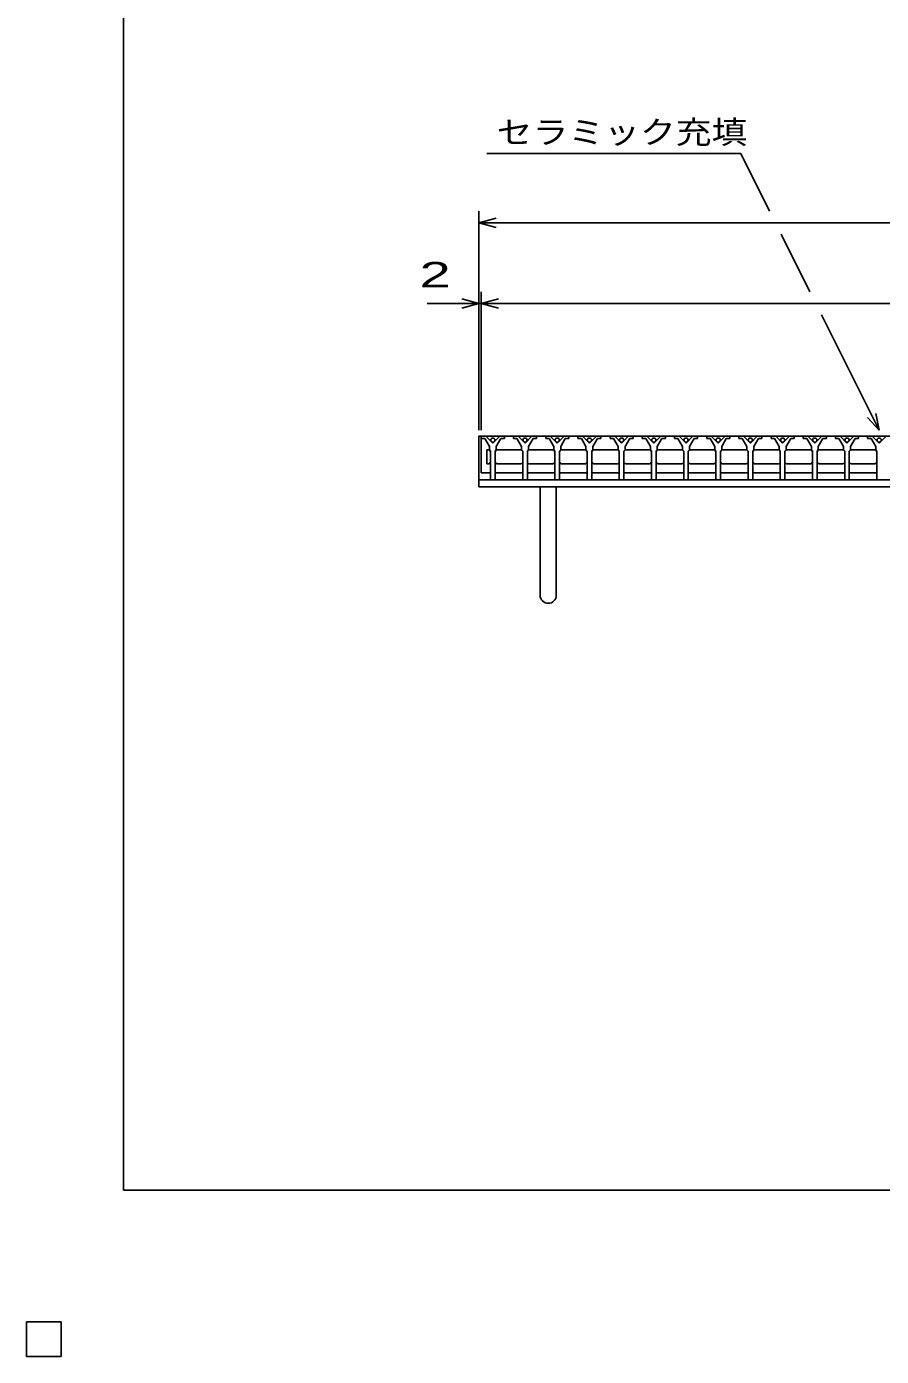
# Model space of a CAD drawing. Units: millimetres, scale not verified. Extents: x -1820 to 1724, y -1285 to 1059.
# Drawn here: x -1820 to -1079, y -1285 to -132 of the extents above; entities that cross this region are included whole.
import ezdxf
from ezdxf.enums import TextEntityAlignment as Align

# ---------------------------------------------------------------- set-up
doc = ezdxf.new("R2010")
doc.units = ezdxf.units.MM
doc.header["$LTSCALE"] = 10
for name, color, linetype, lineweight in [('0_2', 150, 'Continuous', 25), ('16', 3, 'Continuous', 25), ('17', 3, 'Continuous', 25), ('19', 6, 'Continuous', 25), ('22', 2, 'Continuous', 25)]:
    doc.layers.add(name, color=color, linetype=linetype, lineweight=lineweight)
doc.styles.add('ベクトル', font='')
doc.styles.get('ベクトル').set_extended_font_data('ベクトル')

msp = doc.modelspace()

# ---------------------------------------------------------------- linework, layer by layer
at = {"layer": '0_2'}
for p, q in [((-1736, -1141), (-1736, 1059)), ((1724, -1141), (-1736, -1141))]:
    msp.add_line(p, q, dxfattribs=at)
at = {"layer": '16'}
for p, q in [((-1426, -487), (-1426, -489)), ((-1422, -487), (-1426, -487)), ((-1426, -487), (-430, -487)), ((-1426, -487), (-1426, -519)), ((-1426, -489), (-1423, -489)), ((-1423, -489), (-1419, -496)), ((-1416, -493), (-1422, -487)), ((-1410, -487), (-1416, -493)), ((-1413, -496), (-1409, -489)), ((-1406, -487), (-1410, -487)), ((-1409, -489), (-1406, -489)), ((-1406, -489), (-1406, -487)), ((-1398.1, -487), (-1398.1, -489)), ((-1394.1, -487), (-1398.1, -487)), ((-1398.1, -489), (-1395.1, -489)), ((-1395.1, -489), (-1391.1, -496)), ((-1388.1, -493), (-1394.1, -487)), ((-1382.1, -487), (-1388.1, -493)), ((-1385.1, -496), (-1381.1, -489)), ((-1378.1, -487), (-1382.1, -487)), ((-1381.1, -489), (-1378.1, -489)), ((-1378.1, -489), (-1378.1, -487)), ((-1370.2, -487), (-1370.2, -489)), ((-1366.2, -487), (-1370.2, -487)), ((-1370.2, -489), (-1367.2, -489)), ((-1367.2, -489), (-1363.2, -496)), ((-1360.2, -493), (-1366.2, -487)), ((-1354.2, -487), (-1360.2, -493)), ((-1357.2, -496), (-1353.2, -489)), ((-1350.2, -487), (-1354.2, -487)), ((-1353.2, -489), (-1350.2, -489)), ((-1350.2, -489), (-1350.2, -487)), ((-1342.3, -487), (-1342.3, -489)), ((-1338.3, -487), (-1342.3, -487)), ((-1342.3, -489), (-1339.3, -489)), ((-1339.3, -489), (-1335.3, -496)), ((-1332.3, -493), (-1338.3, -487)), ((-1326.3, -487), (-1332.3, -493)), ((-1329.3, -496), (-1325.3, -489)), ((-1322.3, -487), (-1326.3, -487)), ((-1325.3, -489), (-1322.3, -489)), ((-1322.3, -489), (-1322.3, -487)), ((-1314.4, -487), (-1314.4, -489)), ((-1310.4, -487), (-1314.4, -487)), ((-1314.4, -489), (-1311.4, -489)), ((-1311.4, -489), (-1307.4, -496)), ((-1304.4, -493), (-1310.4, -487)), ((-1298.4, -487), (-1304.4, -493)), ((-1301.4, -496), (-1297.4, -489)), ((-1294.4, -487), (-1298.4, -487)), ((-1297.4, -489), (-1294.4, -489)), ((-1294.4, -489), (-1294.4, -487)), ((-1286.5, -487), (-1286.5, -489)), ((-1282.5, -487), (-1286.5, -487)), ((-1286.5, -489), (-1283.5, -489)), ((-1283.5, -489), (-1279.5, -496)), ((-1276.5, -493), (-1282.5, -487)), ((-1270.5, -487), (-1276.5, -493)), ((-1273.5, -496), (-1269.5, -489)), ((-1266.5, -487), (-1270.5, -487)), ((-1269.5, -489), (-1266.5, -489)), ((-1266.5, -489), (-1266.5, -487)), ((-1258.6, -487), (-1258.6, -489)), ((-1254.6, -487), (-1258.6, -487)), ((-1258.6, -489), (-1255.6, -489)), ((-1255.6, -489), (-1251.6, -496)), ((-1248.6, -493), (-1254.6, -487)), ((-1242.6, -487), (-1248.6, -493)), ((-1245.6, -496), (-1241.6, -489)), ((-1238.6, -487), (-1242.6, -487)), ((-1241.6, -489), (-1238.6, -489)), ((-1238.6, -489), (-1238.6, -487)), ((-1230.7, -487), (-1230.7, -489)), ((-1226.7, -487), (-1230.7, -487)), ((-1230.7, -489), (-1227.7, -489)), ((-1227.7, -489), (-1223.7, -496)), ((-1220.7, -493), (-1226.7, -487)), ((-1214.7, -487), (-1220.7, -493)), ((-1217.7, -496), (-1213.7, -489)), ((-1210.7, -487), (-1214.7, -487)), ((-1213.7, -489), (-1210.7, -489)), ((-1210.7, -489), (-1210.7, -487)), ((-1202.8, -487), (-1202.8, -489)), ((-1198.8, -487), (-1202.8, -487)), ((-1202.8, -489), (-1199.8, -489)), ((-1199.8, -489), (-1195.8, -496)), ((-1192.8, -493), (-1198.8, -487)), ((-1186.8, -487), (-1192.8, -493)), ((-1189.8, -496), (-1185.8, -489)), ((-1182.8, -487), (-1186.8, -487)), ((-1185.8, -489), (-1182.8, -489)), ((-1182.8, -489), (-1182.8, -487)), ((-1174.9, -487), (-1174.9, -489)), ((-1170.9, -487), (-1174.9, -487)), ((-1174.9, -489), (-1171.9, -489)), ((-1171.9, -489), (-1167.9, -496)), ((-1164.9, -493), (-1170.9, -487)), ((-1158.9, -487), (-1164.9, -493)), ((-1161.9, -496), (-1157.9, -489)), ((-1154.9, -487), (-1158.9, -487)), ((-1157.9, -489), (-1154.9, -489)), ((-1154.9, -489), (-1154.9, -487)), ((-1147, -487), (-1147, -489)), ((-1143, -487), (-1147, -487)), ((-1147, -489), (-1144, -489)), ((-1144, -489), (-1140, -496)), ((-1137, -493), (-1143, -487)), ((-1131, -487), (-1137, -493)), ((-1134, -496), (-1130, -489)), ((-1127, -487), (-1131, -487)), ((-1130, -489), (-1127, -489)), ((-1127, -489), (-1127, -487)), ((-1119.1, -487), (-1119.1, -489)), ((-1115.1, -487), (-1119.1, -487)), ((-1119.1, -489), (-1116.1, -489)), ((-1116.1, -489), (-1112.1, -496)), ((-1109.1, -493), (-1115.1, -487)), ((-1103.1, -487), (-1109.1, -493)), ((-1106.1, -496), (-1102.1, -489)), ((-1099.1, -487), (-1103.1, -487)), ((-1102.1, -489), (-1099.1, -489)), ((-1099.1, -489), (-1099.1, -487)), ((-1091.2, -487), (-1091.2, -489)), ((-1087.2, -487), (-1091.2, -487)), ((-1091.2, -489), (-1088.2, -489)), ((-1088.2, -489), (-1084.2, -496)), ((-1081.2, -493), (-1087.2, -487)), ((-1075.2, -487), (-1081.2, -493)), ((-1419, -496), (-1419, -499)), ((-1419, -499), (-1418, -500)), ((-1418, -500), (-1418, -525)), ((-1414, -500), (-1413, -499)), ((-1414, -525), (-1414, -500)), ((-1413.75, -500), (-1412.75, -499)), ((-1413, -499), (-1413, -496)), ((-1412.75, -499), (-1391.35, -499)), ((-1391.35, -499), (-1390.35, -500)), ((-1391.1, -496), (-1391.1, -499)), ((-1391.1, -499), (-1390.1, -500)), ((-1390.1, -500), (-1390.1, -525)), ((-1386.1, -500), (-1385.1, -499)), ((-1386.1, -525), (-1386.1, -500)), ((-1385.85, -500), (-1384.85, -499)), ((-1385.1, -499), (-1385.1, -496)), ((-1384.85, -499), (-1363.45, -499)), ((-1363.45, -499), (-1362.45, -500)), ((-1363.2, -496), (-1363.2, -499)), ((-1363.2, -499), (-1362.2, -500)), ((-1362.2, -500), (-1362.2, -525)), ((-1358.2, -500), (-1357.2, -499)), ((-1358.2, -525), (-1358.2, -500)), ((-1357.95, -500), (-1356.95, -499)), ((-1357.2, -499), (-1357.2, -496)), ((-1356.95, -499), (-1335.55, -499)), ((-1335.55, -499), (-1334.55, -500)), ((-1335.3, -496), (-1335.3, -499)), ((-1335.3, -499), (-1334.3, -500)), ((-1334.3, -500), (-1334.3, -525)), ((-1330.3, -500), (-1329.3, -499)), ((-1330.3, -525), (-1330.3, -500)), ((-1330.05, -500), (-1329.05, -499)), ((-1329.3, -499), (-1329.3, -496)), ((-1329.05, -499), (-1307.65, -499)), ((-1307.65, -499), (-1306.65, -500)), ((-1307.4, -496), (-1307.4, -499)), ((-1307.4, -499), (-1306.4, -500)), ((-1306.4, -500), (-1306.4, -525)), ((-1302.4, -500), (-1301.4, -499)), ((-1302.4, -525), (-1302.4, -500)), ((-1302.15, -500), (-1301.15, -499)), ((-1301.4, -499), (-1301.4, -496)), ((-1301.15, -499), (-1279.75, -499)), ((-1279.75, -499), (-1278.75, -500)), ((-1279.5, -496), (-1279.5, -499)), ((-1279.5, -499), (-1278.5, -500)), ((-1278.5, -500), (-1278.5, -525)), ((-1274.5, -500), (-1273.5, -499)), ((-1274.5, -525), (-1274.5, -500)), ((-1274.25, -500), (-1273.25, -499)), ((-1273.5, -499), (-1273.5, -496)), ((-1273.25, -499), (-1251.85, -499)), ((-1251.85, -499), (-1250.85, -500)), ((-1251.6, -496), (-1251.6, -499)), ((-1251.6, -499), (-1250.6, -500)), ((-1250.6, -500), (-1250.6, -525)), ((-1246.6, -500), (-1245.6, -499)), ((-1246.6, -525), (-1246.6, -500)), ((-1246.35, -500), (-1245.35, -499)), ((-1245.6, -499), (-1245.6, -496)), ((-1245.35, -499), (-1223.95, -499)), ((-1223.95, -499), (-1222.95, -500)), ((-1223.7, -496), (-1223.7, -499)), ((-1223.7, -499), (-1222.7, -500)), ((-1222.7, -500), (-1222.7, -525)), ((-1218.7, -500), (-1217.7, -499)), ((-1218.7, -525), (-1218.7, -500)), ((-1218.45, -500), (-1217.45, -499)), ((-1217.7, -499), (-1217.7, -496)), ((-1217.45, -499), (-1196.05, -499)), ((-1196.05, -499), (-1195.05, -500)), ((-1195.8, -496), (-1195.8, -499)), ((-1195.8, -499), (-1194.8, -500)), ((-1194.8, -500), (-1194.8, -525)), ((-1190.8, -500), (-1189.8, -499)), ((-1190.8, -525), (-1190.8, -500)), ((-1190.55, -500), (-1189.55, -499)), ((-1189.8, -499), (-1189.8, -496)), ((-1189.55, -499), (-1168.15, -499)), ((-1168.15, -499), (-1167.15, -500)), ((-1167.9, -496), (-1167.9, -499)), ((-1167.9, -499), (-1166.9, -500)), ((-1166.9, -500), (-1166.9, -525)), ((-1162.9, -500), (-1161.9, -499)), ((-1162.9, -525), (-1162.9, -500)), ((-1162.65, -500), (-1161.65, -499)), ((-1161.9, -499), (-1161.9, -496)), ((-1161.65, -499), (-1140.25, -499)), ((-1140.25, -499), (-1139.25, -500)), ((-1140, -496), (-1140, -499)), ((-1140, -499), (-1139, -500)), ((-1139, -500), (-1139, -525)), ((-1135, -500), (-1134, -499)), ((-1135, -525), (-1135, -500)), ((-1134.75, -500), (-1133.75, -499)), ((-1134, -499), (-1134, -496)), ((-1133.75, -499), (-1112.35, -499)), ((-1112.35, -499), (-1111.35, -500)), ((-1112.1, -496), (-1112.1, -499)), ((-1112.1, -499), (-1111.1, -500)), ((-1111.1, -500), (-1111.1, -525)), ((-1107.1, -500), (-1106.1, -499)), ((-1107.1, -525), (-1107.1, -500)), ((-1106.85, -500), (-1105.85, -499)), ((-1106.1, -499), (-1106.1, -496)), ((-1105.85, -499), (-1084.45, -499)), ((-1084.45, -499), (-1083.45, -500)), ((-1084.2, -496), (-1084.2, -499)), ((-1084.2, -499), (-1083.2, -500)), ((-1083.2, -500), (-1083.2, -525)), ((-1412.75, -511), (-1413.75, -510)), ((-1391.35, -511), (-1412.75, -511)), ((-1390.35, -510), (-1391.35, -511)), ((-1384.85, -511), (-1385.85, -510)), ((-1363.45, -511), (-1384.85, -511)), ((-1362.45, -510), (-1363.45, -511)), ((-1356.95, -511), (-1357.95, -510)), ((-1335.55, -511), (-1356.95, -511)), ((-1334.55, -510), (-1335.55, -511)), ((-1329.05, -511), (-1330.05, -510)), ((-1307.65, -511), (-1329.05, -511)), ((-1306.65, -510), (-1307.65, -511)), ((-1301.15, -511), (-1302.15, -510)), ((-1279.75, -511), (-1301.15, -511)), ((-1278.75, -510), (-1279.75, -511)), ((-1273.25, -511), (-1274.25, -510)), ((-1251.85, -511), (-1273.25, -511)), ((-1250.85, -510), (-1251.85, -511)), ((-1245.35, -511), (-1246.35, -510)), ((-1223.95, -511), (-1245.35, -511)), ((-1222.95, -510), (-1223.95, -511)), ((-1217.45, -511), (-1218.45, -510)), ((-1196.05, -511), (-1217.45, -511)), ((-1195.05, -510), (-1196.05, -511)), ((-1189.55, -511), (-1190.55, -510)), ((-1168.15, -511), (-1189.55, -511)), ((-1167.15, -510), (-1168.15, -511)), ((-1161.65, -511), (-1162.65, -510)), ((-1140.25, -511), (-1161.65, -511)), ((-1139.25, -510), (-1140.25, -511)), ((-1133.75, -511), (-1134.75, -510)), ((-1112.35, -511), (-1133.75, -511)), ((-1111.35, -510), (-1112.35, -511)), ((-1105.85, -511), (-1106.85, -510)), ((-1084.45, -511), (-1105.85, -511)), ((-1083.45, -510), (-1084.45, -511)), ((-1426, -519), (-1418.25, -519)), ((-1418, -525), (-1414, -525)), ((-1413.75, -519), (-1390.35, -519)), ((-1390.1, -525), (-1386.1, -525)), ((-1385.85, -519), (-1362.45, -519)), ((-1362.2, -525), (-1358.2, -525)), ((-1357.95, -519), (-1334.55, -519)), ((-1334.3, -525), (-1330.3, -525)), ((-1330.05, -519), (-1306.65, -519)), ((-1306.4, -525), (-1302.4, -525)), ((-1302.15, -519), (-1278.75, -519)), ((-1278.5, -525), (-1274.5, -525)), ((-1274.25, -519), (-1250.85, -519)), ((-1250.6, -525), (-1246.6, -525)), ((-1246.35, -519), (-1222.95, -519)), ((-1222.7, -525), (-1218.7, -525)), ((-1218.45, -519), (-1195.05, -519)), ((-1194.8, -525), (-1190.8, -525)), ((-1190.55, -519), (-1167.15, -519)), ((-1166.9, -525), (-1162.9, -525)), ((-1162.65, -519), (-1139.25, -519)), ((-1139, -525), (-1135, -525)), ((-1134.75, -519), (-1111.35, -519)), ((-1111.1, -525), (-1107.1, -525)), ((-1106.85, -519), (-1083.45, -519)), ((-1083.2, -525), (-1079.2, -525)), ((-1820, -1255), (-1790, -1255)), ((-1820, -1285), (-1820, -1255)), ((-1820, -1255), (-1790, -1255)), ((-1820, -1285), (-1820, -1255)), ((-1820, -1255), (-1790, -1255)), ((-1820, -1285), (-1820, -1255)), ((-1820, -1255), (-1790, -1255)), ((-1820, -1285), (-1820, -1255)), ((-1820, -1255), (-1790, -1255)), ((-1820, -1285), (-1820, -1255)), ((-1790, -1285), (-1790, -1255)), ((-1790, -1285), (-1790, -1255)), ((-1790, -1285), (-1790, -1255)), ((-1790, -1285), (-1790, -1255)), ((-1790, -1285), (-1790, -1255)), ((-1820, -1285), (-1790, -1285)), ((-1820, -1285), (-1790, -1285)), ((-1820, -1285), (-1790, -1285)), ((-1820, -1285), (-1790, -1285)), ((-1820, -1285), (-1790, -1285))]:
    msp.add_line(p, q, dxfattribs=at)
for centre in [(-1416, -490.5), (-1388.1, -490.5), (-1360.2, -490.5), (-1332.3, -490.5), (-1304.4, -490.5), (-1276.5, -490.5), (-1248.6, -490.5), (-1220.7, -490.5), (-1192.8, -490.5), (-1164.9, -490.5), (-1137, -490.5), (-1109.1, -490.5), (-1081.2, -490.5)]:
    msp.add_circle(centre, 1.8, dxfattribs=at)
at = {"layer": '17'}
for p, q in [((-1419.25, -499), (-1421.25, -499)), ((-1421.25, -499), (-1421.25, -511)), ((-1418.25, -500), (-1419.25, -499)), ((-1421.25, -511), (-1419.25, -511)), ((-1419.25, -511), (-1418.25, -510))]:
    msp.add_line(p, q, dxfattribs=at)
at = {"layer": '19'}
for p, q in [((-1428, -525), (-1428, -487)), ((-1428, -487), (-1426, -487)), ((-1428, -525), (-428, -525)), ((-1428, -531), (-1428, -525)), ((-428, -531), (-1428, -531)), ((-1375, -531), (-1375, -625)), ((-1361, -625), (-1361, -531))]:
    msp.add_line(p, q, dxfattribs=at)
msp.add_arc((-1368, -625), 7, 180, 0, dxfattribs=at)
at = {"layer": '22', "color": 4}
for p, q in [((-1421.2, -242), (-1201.2, -242)), ((-1176.2, -292), (-1201.2, -242)), ((-1428, -482), (-1428, -292)), ((-1428, -302), (-1413, -298)), ((-1413, -306), (-1428, -302)), ((-1428, -302), (-428, -302)), ((-1141.2, -362), (-1166.2, -312)), ((-1428, -372), (-1443, -368)), ((-1428, -482), (-1428, -362)), ((-1426, -482), (-1426, -362)), ((-1426, -372), (-1411, -368)), ((-1473, -372), (-1428, -372)), ((-1443, -376), (-1428, -372)), ((-1428, -372), (-1426, -372)), ((-1411, -376), (-1426, -372)), ((-1426, -372), (-430, -372)), ((-1081.2, -482), (-1131.2, -382)), ((-1081.2, -482), (-1091.2, -471)), ((-1081.2, -482), (-1084.2, -467.4)), ((-1790, -1255), (-1820, -1255)), ((-1820, -1255), (-1820, -1285)), ((-1790, -1255), (-1820, -1255)), ((-1820, -1255), (-1820, -1285)), ((-1790, -1255), (-1820, -1255)), ((-1820, -1255), (-1820, -1285)), ((-1790, -1285), (-1790, -1255)), ((-1790, -1285), (-1790, -1255)), ((-1790, -1285), (-1790, -1255)), ((-1820, -1285), (-1790, -1285)), ((-1820, -1285), (-1790, -1285)), ((-1820, -1285), (-1790, -1285))]:
    msp.add_line(p, q, dxfattribs=at)
at = {"layer": '22'}
for p, q in [((-1790, -1255), (-1820, -1255)), ((-1820, -1255), (-1820, -1285)), ((-1790, -1255), (-1820, -1255)), ((-1820, -1255), (-1820, -1285)), ((-1790, -1255), (-1820, -1255)), ((-1820, -1255), (-1820, -1285)), ((-1790, -1285), (-1790, -1255)), ((-1790, -1285), (-1790, -1255)), ((-1790, -1285), (-1790, -1255)), ((-1820, -1285), (-1790, -1285)), ((-1820, -1285), (-1790, -1285)), ((-1820, -1285), (-1790, -1285))]:
    msp.add_line(p, q, dxfattribs=at)

# ---------------------------------------------------------------- texts
at = {"layer": '22', "style": 'ベクトル'}
for s, height, width, p in [('セラミック充填', 19.79, 1.15, (-1412.7, -223.5)), (' 2 ', 21.99, 1.65, (-1493, -347))]:
    msp.add_text(s, height=height, dxfattribs=dict(at, width=width)).set_placement(p, align=Align.MIDDLE_LEFT)

doc.saveas('drawing.dxf')
